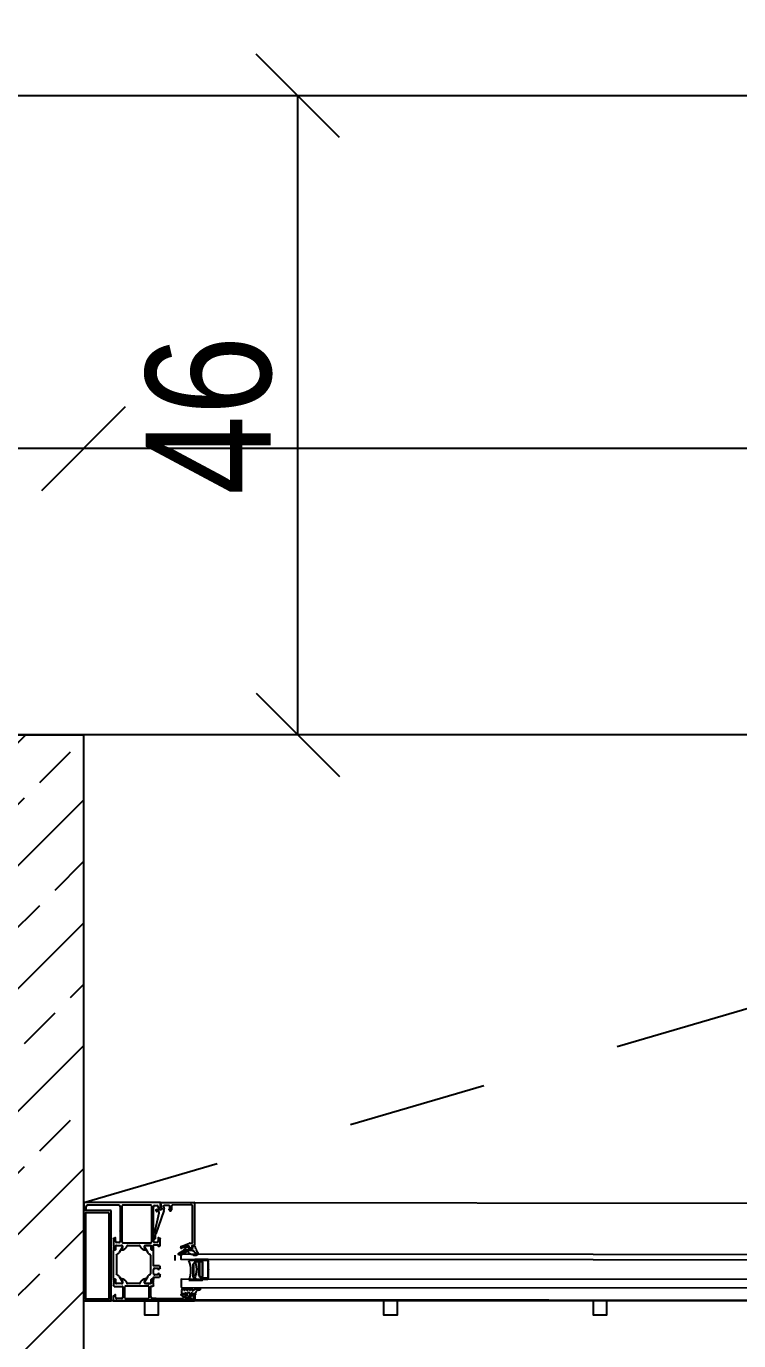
# Model space of a CAD drawing. Header units: metres. Extents: x 493 to 630, y -132 to -15.
# Drawn here: x 551.428 to 551.941, y -92.473 to -91.527 of the extents above; entities that cross this region are included whole.
import ezdxf

# ---------------------------------------------------------------- set-up
doc = ezdxf.new("R2010")
doc.units = ezdxf.units.M
doc.header["$MEASUREMENT"] = 0
doc.header["$PDMODE"] = 3
doc.linetypes.add('HIDDEN2', pattern=[0.1875, 0.125, -0.0625])
for name, color, linetype in [('a_caramida', 2, 'Continuous'), ('a_cote_50', 9, 'Continuous'), ('a_pereti_hasuri', 253, 'Continuous'), ('a_punctat', 40, 'HIDDEN2'), ('a_sticla', 4, 'Continuous'), ('a_tamplarie_ferestre', 6, 'Continuous'), ('a_vederi', 74, 'Continuous'), ('a_vederi subtiri', 124, 'Continuous')]:
    doc.layers.add(name, color=color, linetype=linetype)
doc.styles.get("Standard").update_dxf_attribs({"font": 'ARIALN.TTF'})
doc.dimstyles.new('50 cote', dxfattribs={"dimtxt": 0.09, "dimasz": 0.06, "dimexe": 0, "dimexo": 0, "dimgap": 0.018, "dimtad": 1, "dimdec": 1, "dimlfac": 100, "dimrnd": 0.5, "dimdsep": 46, "dimtxsty": 'Standard', "dimblk": 'OBLIQUE', "dimcen": 0.00045, "dimclrd": 256, "dimclrt": 4, "dimadec": 1, "dimazin": 0, "dimtfac": 1, "dimtdec": 1, "dimtix": 1, "dimtofl": 0, "dimtmove": 0, "dimatfit": 3, "dimldrblk": 'OBLIQUE', "dimfxl": 0, "dimtolj": 1, "dimtzin": 0, "dimarcsym": 0})

# ---------------------------------------------------------------- blocks, each defined once
blk = doc.blocks.new('_Oblique')
at = {"color": 0, "linetype": 'ByBlock', "lineweight": -2}
blk.add_line((-0.5, -0.5), (0.5, 0.5), dxfattribs=at)
blk = doc.blocks.new('*D961')
at = {"layer": 'a_cote_50', "lineweight": -2, "ltscale": 0.3}
blk.add_line((553.42932, -91.83105), (551.46932, -91.83105), dxfattribs=at)
at = {"layer": 'Defpoints', "color": 0, "ltscale": 0.3}
for p in [(551.46932, -91.83105), (553.42932, -92.03708), (551.46932, -92.28208)]:
    blk.add_point(p, dxfattribs=at)
at = {"layer": 'a_cote_50', "lineweight": -2, "ltscale": 0.3, "xscale": 0.06, "yscale": 0.06, "zscale": 0.06, "rotation": 180}
blk.add_blockref('_Oblique', (551.46932, -91.83105), dxfattribs=at)
at = {"layer": 'a_cote_50', "lineweight": -2, "ltscale": 0.3, "xscale": 0.06, "yscale": 0.06, "zscale": 0.06}
blk.add_blockref('_Oblique', (553.42932, -91.83105), dxfattribs=at)
at = {"layer": 'a_cote_50', "color": 4, "ltscale": 0.3, "char_height": 0.09, "attachment_point": 5}
for s, insert in [('\\A1;196', (552.44932, -91.7671)), ('\\A1;104', (552.44932, -91.895))]:
    blk.add_mtext(s, dxfattribs=dict(at, insert=insert))
blk = doc.blocks.new('*D962')
at = {"layer": 'a_cote_50', "lineweight": -2, "ltscale": 0.3}
blk.add_line((551.46932, -91.83105), (550.32332, -91.83105), dxfattribs=at)
at = {"layer": 'Defpoints', "color": 0, "ltscale": 0.3}
for p in [(550.32332, -91.83105), (550.32332, -92.03708), (551.46932, -92.28208)]:
    blk.add_point(p, dxfattribs=at)
at = {"layer": 'a_cote_50', "lineweight": -2, "ltscale": 0.3, "xscale": 0.06, "yscale": 0.06, "zscale": 0.06, "rotation": 180}
blk.add_blockref('_Oblique', (550.32332, -91.83105), dxfattribs=at)
at = {"layer": 'a_cote_50', "lineweight": -2, "ltscale": 0.3, "xscale": 0.06, "yscale": 0.06, "zscale": 0.06}
blk.add_blockref('_Oblique', (551.46932, -91.83105), dxfattribs=at)
at = {"layer": 'a_cote_50', "color": 4, "ltscale": 0.3, "insert": (550.89632, -91.7671), "char_height": 0.09, "attachment_point": 5}
blk.add_mtext('\\A1;114.5', dxfattribs=at)
blk = doc.blocks.new('*D965')
at = {"layer": 'a_cote_50', "lineweight": -2, "ltscale": 0.3}
blk.add_line((551.62379, -92.03708), (551.62379, -91.57708), dxfattribs=at)
at = {"layer": 'Defpoints', "color": 0, "ltscale": 0.3}
for p in [(551.62379, -91.57708), (551.62379, -91.57708), (551.78532, -92.03708)]:
    blk.add_point(p, dxfattribs=at)
at = {"layer": 'a_cote_50', "lineweight": -2, "ltscale": 0.3, "xscale": 0.06, "yscale": 0.06, "zscale": 0.06}
for p, rotation in [((551.62379, -91.57708), 90), ((551.62379, -92.03708), 270)]:
    blk.add_blockref('_Oblique', p, dxfattribs=dict(at, rotation=rotation))
at = {"layer": 'a_cote_50', "color": 4, "ltscale": 0.3, "insert": (551.55984, -91.80708), "char_height": 0.09, "attachment_point": 5, "rotation": 90}
blk.add_mtext('\\A1;46', dxfattribs=at)
blk = doc.blocks.new('__4FAFA3F2_FC5C_44BB_A64D_ECB77A95FE74_')
at = {"layer": 'a_vederi subtiri'}
for p, q in [((-125.45, 67), (-125.45, 71)), ((-125.45, 61.5), (-125.45, 67)), ((-125.01, 71), (-125.01, 67)), ((-125.01, 66.81), (-125.01, 70.75)), ((-125.01, 67), (-125.01, 66.81)), ((-124.82, 66.28), (-123.45, 64.72)), ((-123.45, 64.72), (-124.82, 66.28)), ((-124.7, 66.81), (-124.7, 70.75)), ((-123.23, 64.97), (-124.6, 66.53)), ((-124.36, 71.5), (-123.26, 71.5)), ((-124.36, 71.14), (-119.03, 71.14)), ((-123.26, 71.5), (-123.04, 71.25)), ((-123.04, 71.25), (-122.83, 71.5)), ((-122.83, 71.5), (-118.89, 71.5)), ((-118.01, 71.5), (-114.08, 71.5)), ((-117.87, 71.14), (-112.54, 71.14)), ((-114.08, 71.5), (-113.86, 71.25)), ((-113.86, 71.25), (-113.64, 71.5)), ((-112.3, 66.53), (-113.67, 64.97)), ((-113.64, 71.5), (-112.54, 71.5)), ((-113.45, 64.72), (-112.08, 66.28)), ((-112.08, 66.28), (-113.45, 64.72)), ((-112.2, 70.75), (-112.2, 66.81)), ((-111.89, 67), (-111.89, 71)), ((-111.89, 70.75), (-111.89, 66.81)), ((-111.89, 66.81), (-111.89, 67)), ((-111.45, 71), (-111.45, 67)), ((-111.45, 67), (-111.45, 61.5)), ((-113.91, 64.86), (-122.99, 64.86)), ((-122.99, 64.5), (-113.91, 64.5)), ((-113.91, 64.5), (-122.99, 64.5))]:
    blk.add_line(p, q, dxfattribs=at)
at = {"layer": 'a_vederi subtiri', "extrusion": (2e-16, 2e-16, -1)}
for centre, radius, start, end in [((125.23, 71.03), 0.221, 352.37185, 187.62815), ((125.23, 66.97), 0.221, 172.37185, 7.62815), ((125.23, 66.97), 0.221, 172.37185, 7.62815), ((124.31, 70.79), 0.708, 356.44057, 85.93128), ((124.2, 66.8), 0.808, 319.63799, 0.51725), ((124.2, 66.8), 0.808, 319.63799, 0.51725), ((124.33, 70.77), 0.368, 356.44057, 85.93128), ((124.28, 66.81), 0.42, 319.63799, 0.51725), ((118.45, 71.68), 0.787, 223.03501, 316.96499), ((118.45, 71.76), 0.512, 210.75551, 329.24449), ((112.59, 70.79), 0.708, 94.06872, 183.55943), ((112.57, 70.77), 0.368, 94.06872, 183.55943), ((112.62, 66.81), 0.42, 179.48275, 220.36201), ((112.7, 66.8), 0.808, 179.48275, 220.36201), ((112.7, 66.8), 0.808, 179.48275, 220.36201), ((111.67, 71.03), 0.221, 352.37185, 187.62815), ((111.67, 66.97), 0.221, 172.37185, 7.62815), ((111.67, 66.97), 0.221, 172.37185, 7.62815), ((118.45, 44.3), 18.57, 67.85274, 112.14726), ((122.98, 65.12), 0.618, 270.77303, 319.8915), ((122.98, 65.12), 0.618, 270.77303, 319.8915), ((122.99, 65.18), 0.321, 270.77303, 319.8915), ((113.91, 65.18), 0.321, 220.1085, 269.22697), ((113.92, 65.12), 0.618, 220.1085, 269.22697), ((113.92, 65.12), 0.618, 220.1085, 269.22697)]:
    blk.add_arc(centre, radius, start, end, dxfattribs=at)
blk = doc.blocks.new('tampalrie subsol')
at = {"layer": 'a_punctat', "ltscale": 0.5}
blk.add_line((551.46966, -92.37366), (552.41203, -92.09811), dxfattribs=at)
at = {"layer": 'a_sticla'}
for points in [[(551.53967, -92.41065), (552.42914, -92.41136), (552.42914, -92.41536), (551.53967, -92.41465)], [(551.53967, -92.43465), (552.42914, -92.43536), (552.42914, -92.42936), (551.53967, -92.42865)]]:
    blk.add_lwpolyline(points, close=True, dxfattribs=at)
at = {"layer": 'a_tamplarie_ferestre', "extrusion": (8.75965e-20, 1.5e-15, -1)}
blk.add_line((551.52481, -92.37367), (551.54888, -92.37367), dxfattribs=at)
at = {"layer": 'a_tamplarie_ferestre', "extrusion": (2.00012e-16, 2.00051e-16, -1)}
for points in [[(-551.52311, -92.37667), (-551.52311, -92.37817), (-551.52371, -92.37817), (-551.52481, -92.37707), (-551.52481, -92.37367), (-551.46966, -92.37366), (-551.46966, -92.37706), (-551.47076, -92.37816), (-551.47136, -92.37816), (-551.47136, -92.37636)], [(-551.47236, -92.37536), (-551.49481, -92.37537)], [(-551.49581, -92.37637), (-551.4958, -92.39344)], [(-551.4973, -92.40224), (-551.49731, -92.37577)], [(-551.49781, -92.37527), (-551.51781, -92.37527)], [(-551.51831, -92.37577), (-551.5183, -92.40224)], [(-551.5198, -92.39344), (-551.51981, -92.37667)], [(-551.52081, -92.37567), (-551.52211, -92.37567)], [(-551.491, -92.39994), (-551.491, -92.40444)], [(-551.4925, -92.40144), (-551.4925, -92.39894), (-551.492, -92.39894)], [(-551.4948, -92.40244), (-551.4935, -92.40244)], [(-551.4958, -92.39444), (-551.4958, -92.40144)], [(-551.5178, -92.40274), (-551.4978, -92.40274)], [(-551.5198, -92.40144), (-551.5198, -92.39444)], [(-551.5221, -92.40244), (-551.5208, -92.40244)], [(-551.5236, -92.39894), (-551.5231, -92.39894), (-551.5231, -92.40144)], [(-551.5246, -92.40444), (-551.5246, -92.39994)], [(-551.491, -92.40544), (-551.491, -92.40732)], [(-551.491, -92.42823), (-551.491, -92.40815)], [(-551.4912, -92.40471), (-551.4912, -92.40517)], [(-551.4913, -92.40762), (-551.49228, -92.40762)], [(-551.4915, -92.40765), (-551.49231, -92.40765)], [(-551.49258, -92.40732), (-551.49258, -92.40456)], [(-551.49261, -92.40735), (-551.49261, -92.40495)], [(-551.4927, -92.40444), (-551.497, -92.40444)], [(-551.49312, -92.40445), (-551.49659, -92.40445)], [(-551.4932, -92.41155), (-551.4932, -92.42483)], [(-551.4946, -92.41019), (-551.4937, -92.41069)], [(-551.49729, -92.40598), (-551.49519, -92.40961)], [(-551.4975, -92.40494), (-551.4975, -92.40564), (-551.49612, -92.40803)], [(-551.50103, -92.40444), (-551.50976, -92.40444)], [(-551.51469, -92.40805), (-551.5133, -92.40564), (-551.5133, -92.40494)], [(-551.51352, -92.40598), (-551.51561, -92.40961)], [(-551.5138, -92.40444), (-551.5181, -92.40444)], [(-551.51769, -92.40445), (-551.51422, -92.40445)], [(-551.51453, -92.40824), (-551.51457, -92.40824)], [(-551.51621, -92.41019), (-551.51709, -92.41068)], [(-551.5176, -92.41156), (-551.5176, -92.42483)], [(-551.51819, -92.40735), (-551.51819, -92.40495)], [(-551.51822, -92.40456), (-551.51822, -92.40732)], [(-551.5193, -92.40765), (-551.51849, -92.40765)], [(-551.51852, -92.40762), (-551.5195, -92.40762)], [(-551.5196, -92.40517), (-551.5196, -92.40471)], [(-551.5198, -92.40732), (-551.5198, -92.40544)], [(-551.5241, -92.41924), (-551.5198, -92.41924), (-551.5198, -92.40815)], [(-551.5201, -92.40414), (-551.5231, -92.40414), (-551.5231, -92.40494), (-551.5241, -92.40494)], [(-551.5198, -92.42474), (-551.5198, -92.42174)], [(-551.5208, -92.42074), (-551.5231, -92.42074), (-551.5231, -92.42174), (-551.52386, -92.42154)], [(-551.5246, -92.42057), (-551.5246, -92.41974)], [(-551.491, -92.42906), (-551.491, -92.43094)], [(-551.4912, -92.43121), (-551.4912, -92.43167)], [(-551.49228, -92.42876), (-551.4913, -92.42876)], [(-551.49231, -92.42873), (-551.4915, -92.42873)], [(-551.49258, -92.43182), (-551.49258, -92.42906)], [(-551.49261, -92.43143), (-551.49261, -92.42903)], [(-551.4937, -92.42569), (-551.4946, -92.42619)], [(-551.49519, -92.42677), (-551.49729, -92.4304)], [(-551.49612, -92.42835), (-551.4975, -92.43074), (-551.4975, -92.43144)], [(-551.5133, -92.43144), (-551.5133, -92.43074), (-551.51468, -92.42835)], [(-551.51561, -92.42677), (-551.51352, -92.4304)], [(-551.51709, -92.4257), (-551.51621, -92.42619)], [(-551.51819, -92.43143), (-551.51819, -92.42903)], [(-551.51822, -92.42906), (-551.51822, -92.43182)], [(-551.51849, -92.42873), (-551.5193, -92.42873)], [(-551.5195, -92.42876), (-551.51852, -92.42876)], [(-551.5196, -92.43167), (-551.5196, -92.43121)], [(-551.5198, -92.42823), (-551.5198, -92.42724), (-551.5241, -92.42724)], [(-551.5198, -92.43094), (-551.5198, -92.42906)], [(-551.52386, -92.42494), (-551.5231, -92.42474), (-551.5231, -92.42574), (-551.5208, -92.42574)], [(-551.5246, -92.42674), (-551.5246, -92.42591)], [(-551.4925, -92.44164), (-551.4925, -92.43994), (-551.4919, -92.43994), (-551.4908, -92.44104), (-551.4908, -92.44444), (-551.5493, -92.44444)], [(-551.491, -92.43194), (-551.491, -92.43344)], [(-551.4915, -92.43394), (-551.4973, -92.43394)], [(-551.497, -92.43194), (-551.4927, -92.43194)], [(-551.49659, -92.43193), (-551.49311, -92.43193)], [(-551.4978, -92.43444), (-551.4978, -92.44164)], [(-551.4992, -92.44234), (-551.4992, -92.43414)], [(-551.4997, -92.43364), (-551.5159, -92.43364)], [(-551.5098, -92.43194), (-551.501, -92.43194)], [(-551.5181, -92.43194), (-551.5138, -92.43194)], [(-551.51421, -92.43193), (-551.51769, -92.43193)], [(-551.5164, -92.43414), (-551.5164, -92.44234)], [(-551.5178, -92.4415), (-551.5178, -92.43434)], [(-551.5183, -92.43384), (-551.5193, -92.43384)], [(-551.5198, -92.43334), (-551.5198, -92.43194)], [(-551.5397, -92.43994), (-551.5397, -92.44014)], [(-551.543, -92.43944), (-551.5402, -92.43944)], [(-551.5402, -92.44064), (-551.5407, -92.44064)], [(-551.5425, -92.44214), (-551.5425, -92.44044), (-551.5435, -92.44044), (-551.5435, -92.43994)], [(-551.5475, -92.43994), (-551.5475, -92.44044), (-551.5485, -92.44044), (-551.5485, -92.44214)], [(-551.5493, -92.43944), (-551.548, -92.43944)], [(-551.5498, -92.44394), (-551.5498, -92.43994)], [(-551.4968, -92.44264), (-551.4935, -92.44264)], [(-551.5159, -92.44284), (-551.4997, -92.44284)], [(-551.5407, -92.44284), (-551.5248, -92.44284), (-551.51874, -92.44249)], [(-551.5412, -92.44114), (-551.5412, -92.44234)], [(-551.5475, -92.44314), (-551.5435, -92.44314)]]:
    blk.add_lwpolyline(points, dxfattribs=at)
at = {"layer": 'a_tamplarie_ferestre', "extrusion": (8.75965e-20, 1.5e-15, -1)}
for points in [[(-551.54938, -92.37414), (-551.54937, -92.40394)], [(-551.5218, -92.37967), (-551.5218, -92.37873)], [(-551.52191, -92.37863), (-551.52475, -92.37888)], [(-551.52581, -92.37763), (-551.5251, -92.37501)], [(-551.52699, -92.37627), (-551.52751, -92.37821)], [(-551.531, -92.37564), (-551.52747, -92.37564)], [(-551.53127, -92.37917), (-551.5309, -92.37854), (-551.5315, -92.37854), (-551.5315, -92.37614)], [(-551.51999, -92.39781), (-551.51999, -92.39452)], [(-551.52039, -92.39963), (-551.52039, -92.39851)], [(-551.53937, -92.40594), (-551.53937, -92.40562)], [(-551.5397, -92.40515), (-551.54569, -92.40297)], [(-551.5447, -92.40472), (-551.54004, -92.40641)], [(-551.54537, -92.40594), (-551.54537, -92.40519)], [(-551.54687, -92.40644), (-551.54587, -92.40644)], [(-551.54737, -92.40494), (-551.54737, -92.40594)], [(-551.54887, -92.40444), (-551.54787, -92.40444)]]:
    blk.add_lwpolyline(points, dxfattribs=at)
at = {"layer": 'a_tamplarie_ferestre'}
for points in [[(551.48932, -92.37945), (551.46932, -92.37945), (551.4693, -92.44443), (551.4893, -92.44443)], [(551.48782, -92.38095), (551.47082, -92.38095), (551.4708, -92.44293), (551.4878, -92.44293)]]:
    blk.add_lwpolyline(points, close=True, dxfattribs=at)
at = {"layer": 'a_tamplarie_ferestre', "extrusion": (8.75965e-20, 1.5e-15, -1)}
for points in [[(-551.52016, -92.39445), (-551.52051, -92.39483, -0.49304), (-551.52082, -92.39487), (-551.52382, -92.38112, -0.637079), (-551.52351, -92.38027), (-551.52226, -92.38017)], [(-551.52712, -92.37965), (-551.52148, -92.39606, -0.198912), (-551.52089, -92.39747), (-551.52089, -92.39963)], [(-551.54586, -92.40294), (-551.54737, -92.40294, -0.414205), (-551.54787, -92.40244), (-551.54788, -92.3767, -0.426752), (-551.54632, -92.3752), (-551.53328, -92.37562, -0.401735), (-551.5328, -92.37612), (-551.5328, -92.37895)]]:
    blk.add_lwpolyline(points, format="xyb", dxfattribs=at)
at = {"layer": 'a_tamplarie_ferestre'}
for centre, radius, start, end in [((551.54888, -92.37417), 0.0005, 359.99687, 89.99634), ((551.47236, -92.37636), 0.001, 89.99997, 179.99345), ((551.49481, -92.37637), 0.001, 359.997, 89.99631), ((551.49781, -92.37577), 0.0005, 89.99697, 179.99634), ((551.51781, -92.37577), 0.0005, 359.99697, 89.99634), ((551.52081, -92.37667), 0.001, 89.99979, 179.99395), ((551.5219, -92.37873), 0.0001, 84.94328, 179.99665), ((551.5223, -92.37967), 0.0005, 179.99682, 264.99689), ((551.52211, -92.37667), 0.001, 0.00204, 89.9917), ((551.52606, -92.37859), 0.0015, 314.99586, 14.99645), ((551.532, -92.37883), 0.000809, 205.09356, 351.17728), ((551.49528, -92.39394), 0.000725, 316.39252, 43.60079), ((551.52033, -92.39394), 0.000725, 136.38508, 223.60823), ((551.4935, -92.40144), 0.001, 179.99773, 269.99547), ((551.4948, -92.40144), 0.001, 269.99487, 359.99843), ((551.4978, -92.40224), 0.0005, 179.99697, 269.99634), ((551.5178, -92.40224), 0.0005, 269.99697, 359.99634), ((551.5208, -92.40144), 0.001, 180.00002, 269.99329), ((551.52009, -92.39452), 0.0001, 42.1407, 179.99665), ((551.52031, -92.39781), 0.000319, 178.9604, 239.24281), ((551.52064, -92.39965), 0.00025, 176.44126, 3.55205), ((551.5221, -92.40144), 0.001, 270.00167, 359.99165), ((551.54586, -92.40344), 0.0005, 89.99665, 110.00691), ((551.49092, -92.40471), 0.000279, 358.83206, 73.57678), ((551.49092, -92.40517), 0.000279, 286.42125, 1.15952), ((551.4915, -92.40815), 0.0005, 89.99635, 179.99696), ((551.4927, -92.40456), 0.00012, 89.99655, 179.99665), ((551.49312, -92.40495), 0.000505, 89.42908, 179.42969), ((551.49389, -92.40886), 0.0015, 297.99091, 329.99666), ((551.49645, -92.40544), 0.001, 327.26964, 81.81505), ((551.497, -92.40494), 0.0005, 359.99605, 89.99813), ((551.50103, -92.40494), 0.0005, 89.99665, 163.04225), ((551.50976, -92.40494), 0.0005, 17.28621, 89.99665), ((551.5138, -92.40494), 0.0005, 89.99518, 179.99726), ((551.5166, -92.41156), 0.001, 359.99417, 60.68782), ((551.5181, -92.40456), 0.00012, 359.99665, 89.99675), ((551.51849, -92.40735), 0.0003, 179.99417, 269.99417), ((551.51988, -92.40471), 0.000279, 106.41653, 181.16124), ((551.51988, -92.40517), 0.000279, 178.83378, 253.57206), ((551.5201, -92.40444), 0.0003, 90.02579, 179.97102), ((551.53987, -92.40562), 0.0005, 110.00691, 179.99665), ((551.53987, -92.40594), 0.0005, 179.99665, 290.00807), ((551.54587, -92.40594), 0.0005, 179.99754, 269.99576), ((551.54687, -92.40594), 0.0005, 269.99735, 359.99618), ((551.54887, -92.40394), 0.0005, 269.99781, 359.99572), ((551.5208, -92.42174), 0.001, 90.00296, 179.98991), ((551.4915, -92.42823), 0.0005, 179.99635, 269.99696), ((551.49092, -92.43121), 0.000279, 358.83378, 73.57206), ((551.49389, -92.42752), 0.0015, 29.99665, 62.0024), ((551.49645, -92.43094), 0.001, 278.17826, 32.72367), ((551.5166, -92.42483), 0.001, 299.30053, 359.99417), ((551.51849, -92.42903), 0.0003, 89.99417, 179.99417), ((551.51988, -92.43121), 0.000279, 106.42125, 181.15952), ((551.5208, -92.42474), 0.001, 179.99518, 269.99857), ((551.49092, -92.43167), 0.000279, 286.41653, 1.16124), ((551.4927, -92.43182), 0.00012, 179.99665, 269.99665), ((551.49311, -92.43143), 0.0005, 179.99635, 269.99696), ((551.497, -92.43144), 0.0005, 269.99665, 359.99665), ((551.4973, -92.43444), 0.0005, 359.99624, 89.99707), ((551.4997, -92.43414), 0.0005, 89.99665, 179.99665), ((551.501, -92.43144), 0.0005, 197.74365, 269.99665), ((551.5098, -92.43144), 0.0005, 269.99665, 342.24966), ((551.5138, -92.43144), 0.0005, 179.99665, 269.99665), ((551.5159, -92.43414), 0.0005, 359.99665, 89.99665), ((551.5183, -92.43434), 0.0005, 89.99665, 179.99665), ((551.5181, -92.43182), 0.00012, 269.99665, 359.99665), ((551.51988, -92.43167), 0.000279, 178.83206, 253.57678), ((551.5407, -92.44114), 0.0005, 359.99697, 89.99634), ((551.4935, -92.44164), 0.001, 179.99487, 269.99843), ((551.4968, -92.44164), 0.001, 269.99779, 359.99552), ((551.4997, -92.44234), 0.0005, 179.99665, 269.99665), ((551.5159, -92.44234), 0.0005, 269.99665, 359.99665), ((551.5188, -92.4415), 0.001, 179.99598, 266.72738), ((551.5407, -92.44234), 0.0005, 269.99624, 359.99708), ((551.5435, -92.44214), 0.001, 179.99394, 269.99761), ((551.5475, -92.44214), 0.001, 269.99913, 359.99418)]:
    blk.add_arc(centre, radius, start, end, dxfattribs=at)
at = {"layer": 'a_tamplarie_ferestre', "extrusion": (8.75965e-20, 1.5e-15, -1)}
for centre, radius, start, end in [((-551.52484, -92.37788), 0.001, 165.00317, 275.00343), ((-551.52462, -92.37514), 0.0005, 113.24295, 164.99885), ((-551.52747, -92.37614), 0.0005, 345.00404, 90.00049), ((-551.531, -92.37614), 0.0005, 90.00323, 180.00367), ((-551.51989, -92.39851), 0.0005, 120.75719, 180.00336), ((-551.54487, -92.40519), 0.0005, 70.06494, 179.9605), ((-551.54787, -92.40494), 0.0005, 0.00312, 90.00357)]:
    blk.add_arc(centre, radius, start, end, dxfattribs=at)
at = {"layer": 'a_tamplarie_ferestre', "extrusion": (2.00012e-16, 2.00051e-16, -1)}
for centre, radius, start, end in [((-551.492, -92.39994), 0.001, 0.00531, 90.00138), ((-551.5236, -92.39994), 0.001, 90.00836, 179.99833), ((-551.4913, -92.40732), 0.0003, 270.00335, 0.00335), ((-551.49228, -92.40732), 0.0003, 180.00335, 270.00335), ((-551.49231, -92.40735), 0.0003, 180.00335, 270.00335), ((-551.4942, -92.41155), 0.001, 0.00339, 60.00346), ((-551.49624, -92.4081), 0.000137, 265.66369, 30.00326), ((-551.49588, -92.40337), 0.00488, 196.95775, 265.66369), ((-551.51494, -92.40333), 0.00492, 274.74019, 342.71379), ((-551.51436, -92.40544), 0.001, 327.27881, 81.82422), ((-551.51456, -92.4081), 0.000139, 155.94308, 266.61652), ((-551.51691, -92.40886), 0.0015, 298.00008, 330.00583), ((-551.51769, -92.40495), 0.0005, 90.00552, 180.00613), ((-551.51852, -92.40732), 0.0003, 270.00335, 0.00335), ((-551.5193, -92.40815), 0.0005, 90.00583, 180.00583), ((-551.5195, -92.40732), 0.0003, 180.00335, 270.00335), ((-551.5241, -92.40444), 0.0005, 180.0007, 270.00687), ((-551.5236, -92.42057), 0.001, 180.03853, 254.95229), ((-551.5241, -92.41974), 0.0005, 90.00503, 180.00079), ((-551.4913, -92.42906), 0.0003, 0.00335, 90.00335), ((-551.49228, -92.42906), 0.0003, 90.00335, 180.00335), ((-551.49231, -92.42903), 0.0003, 90.00335, 180.00335), ((-551.4942, -92.42483), 0.001, 300.00323, 0.0033), ((-551.49624, -92.42828), 0.000138, 330.00335, 95.62592), ((-551.49576, -92.43312), 0.005, 95.62592, 162.25635), ((-551.51504, -92.43312), 0.005, 17.75034, 84.38077), ((-551.51436, -92.43094), 0.001, 278.18743, 32.73284), ((-551.51456, -92.42828), 0.000138, 84.38077, 210.00335), ((-551.51691, -92.42752), 0.0015, 30.00582, 62.01157), ((-551.51852, -92.42906), 0.0003, 0.00335, 90.00335), ((-551.5193, -92.42823), 0.0005, 180.00583, 270.00583), ((-551.5195, -92.42906), 0.0003, 90.00335, 180.00335), ((-551.5236, -92.42591), 0.001, 105.06615, 179.95813), ((-551.5241, -92.42674), 0.0005, 180.00675, 270.00082), ((-551.4915, -92.43344), 0.0005, 270.00176, 0.00493), ((-551.51769, -92.43143), 0.0005, 180.00552, 270.00613), ((-551.5193, -92.43334), 0.0005, 180.00335, 270.00335), ((-551.5402, -92.43994), 0.0005, 0.00176, 90.00493), ((-551.5402, -92.44014), 0.0005, 270.00187, 0.00482), ((-551.543, -92.43994), 0.0005, 90.00893, 179.99776), ((-551.548, -92.43994), 0.0005, 359.99753, 90.00567), ((-551.5493, -92.43994), 0.0005, 90.00293, 180.00376), ((-551.5493, -92.44394), 0.0005, 180.00293, 270.00376)]:
    blk.add_arc(centre, radius, start, end, dxfattribs=at)
at = {"layer": 'a_vederi subtiri'}
blk.add_line((551.5355, -92.41544), (551.5355, -92.41144), dxfattribs=at)
for points in [[(551.52976, -92.37366), (552.42109, -92.37448), (552.42109, -92.31935), (552.32039, -92.31935), (552.32039, -92.32668), (552.40151, -92.32668), (552.40151, -92.37435)], [(551.54092, -92.4096), (551.54301, -92.40804)], [(551.54301, -92.40805), (551.54092, -92.4096)], [(551.54362, -92.40784), (551.54764, -92.40784)], [(551.54764, -92.40785), (551.54362, -92.40785)], [(551.54449, -92.40534), (551.54423, -92.40534)], [(551.54514, -92.40655), (551.54477, -92.40554)], [(551.54761, -92.40674), (551.54542, -92.40674)], [(551.5478, -92.40551), (551.54791, -92.4064)], [(551.54943, -92.4049), (551.54804, -92.40517)], [(551.54864, -92.4114), (551.5507, -92.4114)], [(551.55022, -92.40706), (551.54979, -92.40513)], [(551.55076, -92.41139), (551.55074, -92.4109)], [(551.55074, -92.4109), (551.55076, -92.41139)], [(552.41464, -92.44435), (551.49926, -92.44366)]]:
    blk.add_lwpolyline(points, dxfattribs=at)
at = {"layer": 'a_vederi subtiri', "extrusion": (2.00018e-16, 3.00051e-16, -1)}
for points in [[(-551.54071, -92.43583), (-551.54005, -92.43684), (-551.54005, -92.43884)], [(-551.54035, -92.43914), (-551.54245, -92.43914)], [(-551.54168, -92.43657), (-551.54142, -92.4359)], [(-551.54268, -92.43591), (-551.54242, -92.43657)], [(-551.54368, -92.43657), (-551.54342, -92.43591)], [(-551.54345, -92.43914), (-551.54345, -92.44045)], [(-551.54425, -92.44074), (-551.54425, -92.43884)], [(-551.54468, -92.43591), (-551.54442, -92.43657)], [(-551.54475, -92.43834), (-551.54535, -92.43834)], [(-551.54568, -92.43657), (-551.54542, -92.43591)], [(-551.54585, -92.43884), (-551.54585, -92.44074)], [(-551.54668, -92.43591), (-551.54642, -92.43657)], [(-551.54665, -92.44045), (-551.54665, -92.43914)], [(-551.54745, -92.43674), (-551.54745, -92.43606)], [(-551.54765, -92.43914), (-551.54955, -92.43914), (-551.54955, -92.44004)], [(-551.54893, -92.43642), (-551.54832, -92.43708)], [(-551.54995, -92.43964), (-551.55003, -92.43868)], [(-551.55309, -92.43565), (-551.55069, -92.43565)], [(-551.55201, -92.43662), (-551.55308, -92.4365)], [(-551.54283, -92.44125), (-551.54388, -92.4423)], [(-551.54423, -92.44244), (-551.54587, -92.44244)], [(-551.54535, -92.44124), (-551.54475, -92.44124)], [(-551.54622, -92.4423), (-551.54726, -92.44125)]]:
    blk.add_lwpolyline(points, dxfattribs=at)
at = {"layer": 'a_vederi subtiri', "extrusion": (3.66023e-24, 6.27398e-20, -1)}
for centre, radius, start, end in [((-551.53837, -92.41069), 0.000698, 353.55082, 73.06219), ((-551.53731, -92.40468), 0.0061, 233.70018, 266.60584), ((-551.53837, -92.4107), 0.000698, 269.60582, 353.55082), ((-551.53841, -92.4044), 0.00699, 218.57187, 270.33598), ((-551.55348, -92.41707), 0.015, 43.77522, 50.99512), ((-551.54362, -92.40885), 0.001, 52.98787, 90.00335), ((-551.54423, -92.40564), 0.0003, 50.99512, 90.00335), ((-551.54449, -92.40564), 0.0003, 90.00335, 160.0159), ((-551.54848, -92.40722), 0.00413, 276.36021, 335.88689), ((-551.54764, -92.40885), 0.001, 90.00335, 158.60689), ((-551.54809, -92.40546), 0.0003, 351.88535, 79.00925), ((-551.54864, -92.4084), 0.003, 269.98646, 282.01716), ((-551.55206, -92.40652), 0.004, 297.72365, 330.67465), ((-551.54949, -92.40519), 0.0003, 77.64686, 167.23812), ((-551.54974, -92.41095), 0.001, 117.72365, 177.27835), ((-551.55067, -92.41024), 0.00116, 265.47176, 268.25109), ((-551.55067, -92.41024), 0.00116, 135.57263, 265.47176)]:
    blk.add_arc(centre, radius, start, end, dxfattribs=at)
at = {"layer": 'a_vederi subtiri'}
for centre, radius, start, end in [((551.53731, -92.40468), 0.0061, 273.39416, 306.29982), ((551.53081, -92.39543), 0.01634, 296.73601, 316.44552), ((551.54362, -92.40884), 0.001, 89.99665, 127.01213), ((551.54425, -92.40906), 0.000476, 17.91272, 141.42813), ((551.54542, -92.40644), 0.0003, 199.99649, 269.99665), ((551.54761, -92.40644), 0.0003, 269.99665, 7.20433), ((551.54764, -92.40884), 0.001, 21.39311, 89.99665), ((551.55206, -92.40652), 0.004, 209.32535, 242.27635), ((551.54974, -92.41095), 0.001, 2.72165, 62.27635), ((551.55517, -92.40593), 0.00508, 192.84854, 223.55537), ((551.54205, -92.43643), 0.0004, 200.96206, 339.03125), ((551.54295, -92.43914), 0.0005, 0.05325, 179.94006), ((551.54315, -92.44045), 0.0003, 260.25869, 359.99665), ((551.54405, -92.43643), 0.0004, 200.96206, 339.03125), ((551.54475, -92.43884), 0.0005, 89.99634, 179.99697), ((551.54475, -92.44074), 0.0005, 180.01629, 269.97702), ((551.54535, -92.43884), 0.0005, 0.01299, 89.98031), ((551.54535, -92.44074), 0.0005, 270.01713, 359.97618), ((551.54605, -92.43643), 0.0004, 200.96206, 339.03125), ((551.54715, -92.43914), 0.0005, 0.05328, 179.94002), ((551.54695, -92.44045), 0.0003, 179.99665, 279.7363), ((551.54795, -92.43674), 0.0005, 180.05448, 317.95871), ((551.55227, -92.43886), 0.00225, 96.7184, 175.3978)]:
    blk.add_arc(centre, radius, start, end, dxfattribs=at)
at = {"layer": 'a_vederi subtiri', "extrusion": (2.00018e-16, 3.00051e-16, -1)}
for centre, radius, start, end in [((-551.54035, -92.43884), 0.000299, 269.77297, 0.23372), ((-551.54105, -92.43605), 0.0004, 33.17811, 159.03794), ((-551.54305, -92.43606), 0.0004, 20.96875, 159.03794), ((-551.54305, -92.44104), 0.0003, 315.11466, 99.74131), ((-551.54505, -92.43606), 0.0004, 20.96875, 159.03794), ((-551.54705, -92.43606), 0.0004, 20.96875, 180.00335), ((-551.54705, -92.44104), 0.0003, 80.2637, 224.89375), ((-551.55069, -92.43805), 0.0024, 42.67688, 90.00335), ((-551.54955, -92.43964), 0.000399, 179.90805, 270.09864), ((-551.55309, -92.43607), 0.000426, 90.20706, 270.87615), ((-551.54423, -92.44194), 0.0005, 270.00335, 315.00324), ((-551.54587, -92.44194), 0.0005, 225.00346, 270.00335)]:
    blk.add_arc(centre, radius, start, end, dxfattribs=at)
at = {"xscale": -0.001000000000008328, "yscale": 0.001000000000008328, "zscale": 0.001000000000008328}
for p, rotation in [((551.48383, -92.30399), 269.9966540607937), ((551.48799, -92.30321), 270.0033459392066)]:
    blk.add_blockref('__4FAFA3F2_FC5C_44BB_A64D_ECB77A95FE74_', p, dxfattribs=dict(at, rotation=rotation))

msp = doc.modelspace()

# ---------------------------------------------------------------- hatches: boundary and pattern name
at = {"layer": 'a_pereti_hasuri', "ltscale": 0.3}
h = msp.add_hatch(dxfattribs=at)
h.set_pattern_fill('ANSI33', color=256, scale=0.25, style=0)
h.set_pattern_definition([(45, (-4876.954644, 8292.469365), (-0.04419417382, 0.04419417382), []), (45, (-4876.91045, 8292.469365), (-0.04419417382, 0.04419417382), [0.03125, -0.015625])])
h.paths.add_polyline_path([(550.32332, -92.03708), (551.46932, -92.03708), (551.46932, -92.79458), (550.32332, -92.79458)])

# ---------------------------------------------------------------- linework, layer by layer
at = {"layer": 'a_caramida', "ltscale": 0.3}
msp.add_lwpolyline([(550.32332, -92.03708), (551.46932, -92.03708), (551.46932, -92.03708), (551.46932, -92.03708), (551.46932, -92.03708), (551.46932, -92.79458), (550.32332, -92.79458)], close=True, dxfattribs=at)
at = {"layer": 'a_cote_50', "ltscale": 0.3}
msp.add_lwpolyline([(553.69032, -91.57708), (548.19032, -91.57708)], dxfattribs=at)
for points in [[(551.5234, -92.44443), (551.5134, -92.44443), (551.5134, -92.45443), (551.5234, -92.45443)], [(551.69534, -92.44443), (551.68534, -92.44443), (551.68534, -92.45443), (551.69534, -92.45443)], [(551.84617, -92.44443), (551.83617, -92.44443), (551.83617, -92.45443), (551.84617, -92.45443)]]:
    msp.add_lwpolyline(points, close=True, dxfattribs=at)
at = {"layer": 'a_vederi', "ltscale": 0.3}
for points in [[(553.79032, -84.59708), (553.79032, -91.47708), (553.79032, -91.57708), (553.69032, -91.57708), (548.29032, -91.57708), (548.19032, -91.57708), (548.19032, -89.45708)], [(553.42932, -92.03708), (548.36332, -92.03708)]]:
    msp.add_lwpolyline(points, dxfattribs=at)
msp.add_lwpolyline([(551.46932, -92.44443), (551.46932, -92.69458), (551.46932, -92.69458), (551.46932, -92.79458), (553.42932, -92.79458), (553.42932, -92.79458), (553.42932, -92.69458), (553.42932, -92.69458), (553.42932, -92.44443)], close=True, dxfattribs=at)

# ---------------------------------------------------------------- block references
at = {"layer": 'a_tamplarie_ferestre'}
msp.add_blockref('tampalrie subsol', (0, 0), dxfattribs=at)

# ---------------------------------------------------------------- dimensions: what is measured, and where the dimension line sits
at = {"layer": 'a_cote_50', "ltscale": 0.3}
for base, p1, p2, angle, picture, middle in [((551.62379, -91.57708), (551.78532, -92.03708), (551.62379, -91.57708), 270, '*D965', (551.55984, -91.80708)), ((550.32332, -91.83105), (551.46932, -92.28208), (550.32332, -92.03708), 180, '*D962', (550.89632, -91.7671))]:
    dim = msp.add_linear_dim(base=base, p1=p1, p2=p2, angle=angle, dimstyle='50 cote', override={"dimtmove": 1}, dxfattribs=at)
    dim.commit()
    dim.dimension.update_dxf_attribs({"geometry": picture, "text_midpoint": middle})
dim = msp.add_linear_dim(base=(551.46932, -91.83105), p1=(553.42932, -92.03708), p2=(551.46932, -92.28208), angle=180, text='<>\\X104', dimstyle='50 cote', override={"dimtmove": 1}, dxfattribs=at)
dim.commit()
dim.dimension.update_dxf_attribs({"geometry": '*D961', "text_midpoint": (552.44932, -91.83105)})

doc.saveas('drawing.dxf')
